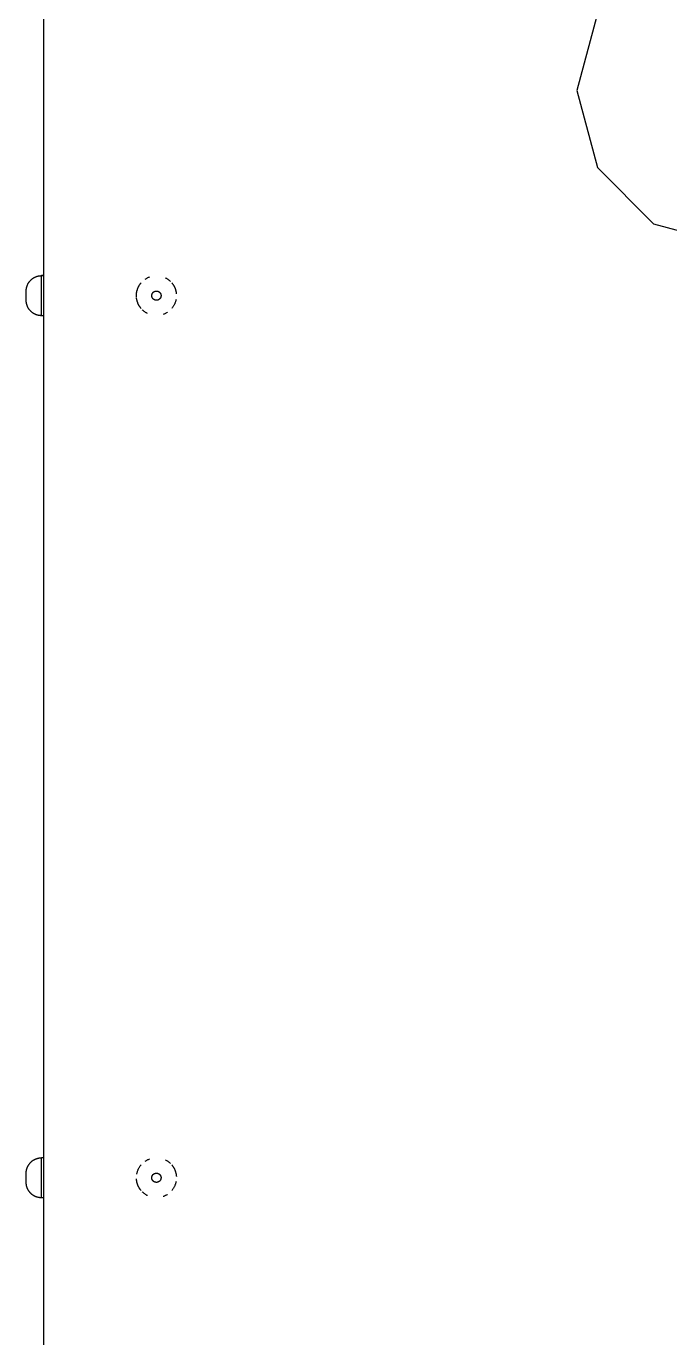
# Model space of a CAD drawing. Extents: x 623 to 1150, y 6 to 775.
# Drawn here: x 638.9 to 701.7, y 580.8 to 708.7 of the extents above; entities that cross this region are included whole.
import ezdxf

# ---------------------------------------------------------------- set-up
doc = ezdxf.new("R2010")
doc.units = 0
doc.layers.add('DIMENSIONES', color=7, linetype='CONTINUOUS')

msp = doc.modelspace()

# ---------------------------------------------------------------- linework, layer by layer
at = {"layer": 'DIMENSIONES'}
for points in [[(640.607, 721.407), (640.607, 474.407)], [(694.617, 709.907), (692.607, 702.407)], [(692.607, 702.407), (694.617, 694.907)], [(694.617, 694.907), (700.107, 689.416)], [(700.107, 689.416), (707.607, 687.407)], [(638.907, 682.861), (638.908, 682.896), (638.909, 682.931), (638.911, 682.965), (638.914, 683), (638.918, 683.035), (638.923, 683.069), (638.928, 683.104), (638.935, 683.138), (638.942, 683.172), (638.949, 683.206), (638.958, 683.24), (638.967, 683.274), (638.978, 683.307), (638.988, 683.34), (639, 683.373), (639.013, 683.405), (639.027, 683.441), (639.042, 683.476), (639.059, 683.51), (639.076, 683.544), (639.094, 683.578), (639.113, 683.612), (639.133, 683.644), (639.153, 683.677), (639.175, 683.709), (639.197, 683.74), (639.22, 683.771), (639.244, 683.801), (639.269, 683.83), (639.294, 683.859), (639.32, 683.887), (639.347, 683.914), (639.374, 683.941), (639.402, 683.967), (639.43, 683.992), (639.46, 684.017), (639.49, 684.04), (639.521, 684.064), (639.552, 684.086), (639.584, 684.107), (639.616, 684.128), (639.649, 684.148), (639.682, 684.167), (639.716, 684.185), (639.75, 684.202), (639.785, 684.219), (639.82, 684.234), (639.855, 684.248), (639.901, 684.266), (639.948, 684.282), (639.976, 684.29), (640.004, 684.298), (640.032, 684.306), (640.06, 684.313), (640.088, 684.32), (640.117, 684.325), (640.146, 684.331), (640.175, 684.336), (640.204, 684.34), (640.233, 684.344), (640.262, 684.347), (640.291, 684.349), (640.32, 684.351), (640.349, 684.353), (640.378, 684.354), (640.407, 684.354)], [(640.607, 684.361), (640.407, 684.361)], [(640.607, 684.353), (640.407, 684.353)], [(640.407, 680.461), (640.407, 680.453), (640.407, 680.453), (640.407, 680.453), (640.407, 684.345)], [(650.523, 684.028), (650.573, 684.06), (650.624, 684.091), (650.675, 684.12), (650.728, 684.147), (650.781, 684.173), (650.836, 684.198), (650.89, 684.22), (650.946, 684.241)], [(652.483, 684.149), (652.529, 684.125), (652.575, 684.099), (652.621, 684.072), (652.666, 684.044), (652.709, 684.015), (652.753, 683.985), (652.795, 683.953), (652.836, 683.921)], [(638.907, 682.853), (638.907, 682.844)], [(638.907, 681.987), (638.907, 682.844)], [(649.66, 682.294), (649.658, 682.351), (649.657, 682.407), (649.657, 682.448), (649.659, 682.49), (649.661, 682.532), (649.664, 682.573), (649.668, 682.615), (649.673, 682.657), (649.679, 682.699), (649.686, 682.741), (649.693, 682.782), (649.702, 682.824), (649.712, 682.865), (649.722, 682.906), (649.733, 682.947), (649.746, 682.988), (649.759, 683.029), (649.773, 683.069), (649.788, 683.109), (649.804, 683.149), (649.82, 683.188), (649.838, 683.227), (649.856, 683.265), (649.875, 683.303), (649.895, 683.341), (649.916, 683.378), (649.937, 683.414), (649.959, 683.45), (649.982, 683.485), (650.006, 683.52), (650.03, 683.554), (650.055, 683.588), (650.081, 683.621), (650.107, 683.653)], [(652.836, 683.921), (652.875, 683.889), (652.913, 683.856), (652.95, 683.822), (652.987, 683.786), (652.987, 683.786)], [(653.107, 683.653), (653.13, 683.625), (653.152, 683.597), (653.173, 683.568), (653.195, 683.539), (653.215, 683.509), (653.235, 683.479), (653.255, 683.449), (653.274, 683.418), (653.293, 683.387), (653.311, 683.355), (653.328, 683.323), (653.345, 683.291), (653.361, 683.258), (653.377, 683.225), (653.392, 683.192), (653.406, 683.158), (653.42, 683.124), (653.433, 683.09), (653.446, 683.056), (653.457, 683.022), (653.469, 682.987), (653.479, 682.952), (653.489, 682.917), (653.498, 682.882), (653.507, 682.846), (653.515, 682.811), (653.522, 682.776), (653.528, 682.74), (653.534, 682.705), (653.539, 682.669), (653.544, 682.633), (653.548, 682.598)], [(638.907, 681.961), (638.907, 681.987)], [(640.407, 680.451), (640.372, 680.452), (640.337, 680.453), (640.302, 680.455), (640.266, 680.458), (640.231, 680.462), (640.196, 680.466), (640.161, 680.472), (640.126, 680.478), (640.091, 680.485), (640.057, 680.493), (640.023, 680.502), (639.988, 680.511), (639.955, 680.521), (639.921, 680.532), (639.888, 680.544), (639.855, 680.557), (639.82, 680.571), (639.785, 680.587), (639.75, 680.603), (639.716, 680.62), (639.682, 680.638), (639.649, 680.657), (639.616, 680.677), (639.584, 680.698), (639.552, 680.719), (639.521, 680.742), (639.49, 680.765), (639.46, 680.789), (639.43, 680.813), (639.402, 680.838), (639.374, 680.864), (639.347, 680.891), (639.32, 680.918), (639.294, 680.946), (639.269, 680.975), (639.244, 681.004), (639.22, 681.034), (639.197, 681.065), (639.175, 681.096), (639.153, 681.128), (639.133, 681.161), (639.113, 681.194), (639.094, 681.227), (639.076, 681.261), (639.059, 681.295), (639.042, 681.33), (639.027, 681.365), (639.013, 681.4), (639, 681.433), (638.988, 681.466), (638.977, 681.499), (638.967, 681.533), (638.957, 681.567), (638.949, 681.602), (638.941, 681.636), (638.934, 681.671), (638.928, 681.706), (638.922, 681.741), (638.918, 681.776), (638.914, 681.811), (638.911, 681.847), (638.909, 681.882), (638.908, 681.917), (638.907, 681.952)], [(650.107, 681.161), (650.084, 681.189), (650.062, 681.217), (650.04, 681.246), (650.019, 681.275), (649.998, 681.304), (649.978, 681.334), (649.959, 681.365), (649.94, 681.396), (649.921, 681.427), (649.903, 681.459), (649.886, 681.491), (649.869, 681.523), (649.853, 681.556), (649.837, 681.589), (649.822, 681.622), (649.807, 681.655), (649.794, 681.689), (649.781, 681.723), (649.768, 681.758), (649.756, 681.792), (649.745, 681.827), (649.735, 681.862), (649.725, 681.897), (649.716, 681.932), (649.707, 681.967), (649.699, 682.003), (649.692, 682.038), (649.686, 682.074), (649.68, 682.109), (649.675, 682.145), (649.67, 682.18), (649.666, 682.216)], [(653.52, 682.027), (653.507, 681.968), (653.492, 681.91), (653.476, 681.851), (653.458, 681.794), (653.438, 681.736), (653.416, 681.68), (653.393, 681.623), (653.367, 681.568), (653.34, 681.513), (653.312, 681.46), (653.281, 681.407), (653.249, 681.355), (653.216, 681.305), (653.181, 681.256), (653.144, 681.207), (653.107, 681.161)], [(640.607, 680.453), (640.407, 680.453)], [(650.377, 680.892), (650.338, 680.925), (650.3, 680.958), (650.263, 680.992), (650.227, 681.027)], [(650.731, 680.665), (650.684, 680.689), (650.638, 680.714), (650.593, 680.741), (650.548, 680.769), (650.504, 680.798), (650.461, 680.829), (650.419, 680.86), (650.378, 680.893)], [(652.691, 680.786), (652.641, 680.753), (652.59, 680.723), (652.538, 680.694), (652.486, 680.666), (652.432, 680.64), (652.378, 680.616), (652.323, 680.593), (652.268, 680.572)], [(638.907, 596.865), (638.908, 596.9), (638.909, 596.935), (638.911, 596.97), (638.914, 597.004), (638.918, 597.039), (638.923, 597.074), (638.928, 597.108), (638.935, 597.142), (638.942, 597.177), (638.949, 597.211), (638.958, 597.244), (638.967, 597.278), (638.978, 597.311), (638.988, 597.344), (639, 597.377), (639.013, 597.41), (639.027, 597.445), (639.042, 597.48), (639.059, 597.514), (639.076, 597.549), (639.094, 597.582), (639.113, 597.616), (639.133, 597.649), (639.153, 597.681), (639.175, 597.713), (639.197, 597.744), (639.22, 597.775), (639.244, 597.805), (639.269, 597.834), (639.294, 597.863), (639.32, 597.891), (639.347, 597.918), (639.374, 597.945), (639.402, 597.971), (639.43, 597.996), (639.46, 598.021), (639.49, 598.045), (639.521, 598.068), (639.552, 598.09), (639.584, 598.112), (639.616, 598.132), (639.649, 598.152), (639.682, 598.171), (639.716, 598.189), (639.75, 598.206), (639.785, 598.223), (639.82, 598.238), (639.855, 598.253), (639.901, 598.27), (639.948, 598.286), (639.976, 598.295), (640.004, 598.303), (640.032, 598.31), (640.06, 598.317), (640.088, 598.324), (640.117, 598.33), (640.146, 598.335), (640.175, 598.34), (640.204, 598.344), (640.233, 598.348), (640.262, 598.351), (640.291, 598.353), (640.32, 598.355), (640.349, 598.357), (640.378, 598.358), (640.407, 598.358)], [(640.607, 598.365), (640.407, 598.365)], [(640.607, 598.357), (640.407, 598.357)], [(640.407, 594.465), (640.407, 594.457), (640.407, 594.457), (640.407, 594.457), (640.407, 598.349)], [(649.688, 596.756), (649.7, 596.817), (649.714, 596.878), (649.73, 596.938), (649.748, 596.998), (649.767, 597.058), (649.789, 597.117), (649.813, 597.176), (649.839, 597.234), (649.866, 597.29), (649.896, 597.346), (649.927, 597.401), (649.96, 597.455), (649.994, 597.507), (650.03, 597.559), (650.068, 597.608), (650.107, 597.657)], [(650.523, 598.032), (650.573, 598.064), (650.624, 598.095), (650.675, 598.124), (650.728, 598.152), (650.781, 598.178), (650.836, 598.202), (650.89, 598.225), (650.946, 598.245)], [(652.483, 598.153), (652.529, 598.129), (652.575, 598.103), (652.621, 598.077), (652.666, 598.049), (652.709, 598.019), (652.752, 597.989), (652.795, 597.957), (652.836, 597.925)], [(652.836, 597.925), (652.875, 597.893), (652.913, 597.86), (652.95, 597.826), (652.987, 597.791), (652.987, 597.791)], [(653.107, 597.657), (653.131, 597.627), (653.155, 597.597), (653.178, 597.567), (653.2, 597.535), (653.222, 597.504), (653.243, 597.472), (653.264, 597.439), (653.284, 597.406), (653.304, 597.372), (653.322, 597.338), (653.341, 597.304), (653.358, 597.269), (653.375, 597.234), (653.391, 597.198), (653.406, 597.162), (653.421, 597.126), (653.435, 597.09), (653.448, 597.053), (653.461, 597.016), (653.472, 596.979), (653.483, 596.941), (653.494, 596.904), (653.503, 596.866), (653.512, 596.828), (653.52, 596.79), (653.527, 596.752), (653.533, 596.714), (653.539, 596.676), (653.544, 596.638), (653.548, 596.6), (653.551, 596.562), (653.554, 596.524)], [(638.907, 596.857), (638.907, 596.848)], [(638.907, 595.991), (638.907, 596.848)], [(638.907, 595.965), (638.907, 595.991)], [(640.407, 594.456), (640.372, 594.456), (640.337, 594.457), (640.302, 594.459), (640.266, 594.462), (640.231, 594.466), (640.196, 594.47), (640.161, 594.476), (640.126, 594.482), (640.091, 594.489), (640.057, 594.497), (640.023, 594.506), (639.988, 594.515), (639.955, 594.525), (639.921, 594.537), (639.888, 594.548), (639.855, 594.561), (639.82, 594.575), (639.785, 594.591), (639.75, 594.607), (639.716, 594.624), (639.682, 594.642), (639.649, 594.661), (639.616, 594.681), (639.584, 594.702), (639.552, 594.723), (639.521, 594.746), (639.49, 594.769), (639.46, 594.793), (639.43, 594.817), (639.402, 594.843), (639.374, 594.869), (639.347, 594.895), (639.32, 594.922), (639.294, 594.95), (639.269, 594.979), (639.244, 595.009), (639.22, 595.039), (639.197, 595.069), (639.175, 595.101), (639.153, 595.132), (639.133, 595.165), (639.113, 595.198), (639.094, 595.231), (639.076, 595.265), (639.059, 595.299), (639.042, 595.334), (639.027, 595.369), (639.013, 595.404), (639, 595.437), (638.988, 595.47), (638.977, 595.504), (638.967, 595.537), (638.957, 595.572), (638.949, 595.606), (638.941, 595.641), (638.934, 595.675), (638.928, 595.71), (638.922, 595.745), (638.918, 595.78), (638.914, 595.816), (638.911, 595.851), (638.909, 595.886), (638.908, 595.921), (638.907, 595.957)], [(650.111, 595.161), (650.086, 595.19), (650.063, 595.22), (650.039, 595.251), (650.017, 595.282), (649.995, 595.314), (649.973, 595.346), (649.952, 595.379), (649.932, 595.412), (649.912, 595.446), (649.893, 595.48), (649.875, 595.515), (649.857, 595.55), (649.84, 595.585), (649.824, 595.621), (649.809, 595.657), (649.794, 595.693), (649.78, 595.73), (649.766, 595.767), (649.754, 595.804), (649.742, 595.841), (649.731, 595.879), (649.721, 595.916), (649.711, 595.954), (649.702, 595.992), (649.694, 596.03), (649.687, 596.069), (649.681, 596.107), (649.675, 596.145), (649.67, 596.184), (649.666, 596.222), (649.663, 596.26), (649.66, 596.298)], [(653.52, 596.031), (653.507, 595.972), (653.492, 595.913), (653.476, 595.855), (653.458, 595.796), (653.437, 595.739), (653.415, 595.682), (653.392, 595.625), (653.366, 595.57), (653.339, 595.515), (653.31, 595.461), (653.279, 595.408), (653.247, 595.356), (653.213, 595.305), (653.178, 595.256), (653.141, 595.207), (653.103, 595.16)], [(650.377, 594.896), (650.338, 594.929), (650.3, 594.962), (650.263, 594.996), (650.227, 595.031)], [(650.731, 594.669), (650.684, 594.693), (650.638, 594.719), (650.593, 594.745), (650.548, 594.773), (650.504, 594.803), (650.461, 594.833), (650.419, 594.864), (650.378, 594.897)], [(652.691, 594.79), (652.641, 594.758), (652.59, 594.727), (652.538, 594.698), (652.486, 594.67), (652.432, 594.644), (652.378, 594.62), (652.323, 594.597), (652.268, 594.576)], [(640.607, 594.457), (640.407, 594.457)]]:
    msp.add_lwpolyline(points, dxfattribs=at)
for points in [[(652.057, 682.407), (652.057, 682.397), (652.056, 682.387), (652.056, 682.377), (652.055, 682.366), (652.054, 682.356), (652.053, 682.346), (652.051, 682.335), (652.049, 682.325), (652.047, 682.314), (652.045, 682.304), (652.042, 682.293), (652.04, 682.283), (652.036, 682.272), (652.033, 682.262), (652.029, 682.252), (652.025, 682.241), (652.021, 682.231), (652.017, 682.22), (652.012, 682.21), (652.007, 682.2), (652.001, 682.19), (651.996, 682.18), (651.99, 682.17), (651.984, 682.16), (651.977, 682.151), (651.97, 682.141), (651.964, 682.132), (651.956, 682.123), (651.949, 682.114), (651.941, 682.105), (651.933, 682.097), (651.925, 682.088), (651.917, 682.08), (651.908, 682.072), (651.9, 682.065), (651.891, 682.057), (651.881, 682.05), (651.872, 682.043), (651.863, 682.036), (651.853, 682.03), (651.843, 682.024), (651.834, 682.018), (651.824, 682.012), (651.814, 682.007), (651.803, 682.002), (651.793, 681.997), (651.783, 681.992), (651.773, 681.988), (651.762, 681.984), (651.752, 681.98), (651.741, 681.977), (651.731, 681.974), (651.72, 681.971), (651.71, 681.968), (651.699, 681.966), (651.689, 681.964), (651.678, 681.962), (651.668, 681.961), (651.658, 681.959), (651.647, 681.958), (651.637, 681.958), (651.627, 681.957), (651.617, 681.957), (651.607, 681.957), (651.597, 681.957), (651.587, 681.957), (651.577, 681.958), (651.566, 681.958), (651.556, 681.959), (651.546, 681.961), (651.535, 681.962), (651.525, 681.964), (651.515, 681.966), (651.504, 681.968), (651.494, 681.971), (651.483, 681.974), (651.473, 681.977), (651.462, 681.98), (651.452, 681.984), (651.441, 681.988), (651.431, 681.992), (651.421, 681.997), (651.41, 682.002), (651.4, 682.007), (651.39, 682.012), (651.38, 682.018), (651.37, 682.024), (651.361, 682.03), (651.351, 682.036), (651.342, 682.043), (651.332, 682.05), (651.323, 682.057), (651.314, 682.065), (651.305, 682.072), (651.297, 682.08), (651.289, 682.088), (651.28, 682.097), (651.273, 682.105), (651.265, 682.114), (651.257, 682.123), (651.25, 682.132), (651.243, 682.141), (651.237, 682.151), (651.23, 682.16), (651.224, 682.17), (651.218, 682.18), (651.212, 682.19), (651.207, 682.2), (651.202, 682.21), (651.197, 682.22), (651.193, 682.23), (651.188, 682.241), (651.184, 682.251), (651.181, 682.262), (651.177, 682.272), (651.174, 682.283), (651.171, 682.293), (651.169, 682.304), (651.166, 682.314), (651.164, 682.325), (651.162, 682.335), (651.161, 682.345), (651.16, 682.356), (651.158, 682.366), (651.158, 682.376), (651.157, 682.386), (651.157, 682.396), (651.157, 682.406), (651.157, 682.416), (651.157, 682.427), (651.158, 682.437), (651.158, 682.447), (651.159, 682.457), (651.161, 682.468), (651.162, 682.478), (651.164, 682.488), (651.166, 682.499), (651.168, 682.509), (651.171, 682.52), (651.174, 682.53), (651.177, 682.541), (651.181, 682.551), (651.184, 682.562), (651.188, 682.572), (651.192, 682.583), (651.197, 682.593), (651.202, 682.603), (651.207, 682.613), (651.212, 682.623), (651.218, 682.633), (651.224, 682.643), (651.23, 682.653), (651.236, 682.662), (651.243, 682.672), (651.25, 682.681), (651.257, 682.69), (651.265, 682.699), (651.272, 682.708), (651.28, 682.716), (651.288, 682.725), (651.297, 682.733), (651.305, 682.741), (651.314, 682.749), (651.323, 682.756), (651.332, 682.763), (651.341, 682.77), (651.351, 682.777), (651.36, 682.783), (651.37, 682.789), (651.38, 682.795), (651.39, 682.801), (651.4, 682.806), (651.41, 682.812), (651.42, 682.816), (651.431, 682.821), (651.441, 682.825), (651.451, 682.829), (651.462, 682.833), (651.472, 682.836), (651.483, 682.839), (651.493, 682.842), (651.504, 682.845), (651.514, 682.847), (651.525, 682.849), (651.535, 682.851), (651.546, 682.853), (651.556, 682.854), (651.566, 682.855), (651.576, 682.856), (651.587, 682.856), (651.597, 682.857), (651.607, 682.857), (651.617, 682.857), (651.627, 682.856), (651.637, 682.856), (651.647, 682.855), (651.657, 682.854), (651.668, 682.853), (651.678, 682.851), (651.689, 682.849), (651.699, 682.847), (651.709, 682.845), (651.72, 682.842), (651.73, 682.839), (651.741, 682.836), (651.751, 682.833), (651.762, 682.829), (651.772, 682.825), (651.783, 682.821), (651.793, 682.816), (651.803, 682.812), (651.813, 682.807), (651.823, 682.801), (651.833, 682.796), (651.843, 682.79), (651.853, 682.783), (651.863, 682.777), (651.872, 682.77), (651.881, 682.763), (651.89, 682.756), (651.899, 682.749), (651.908, 682.741), (651.917, 682.733), (651.925, 682.725), (651.933, 682.717), (651.941, 682.708), (651.949, 682.699), (651.956, 682.69), (651.963, 682.681), (651.97, 682.672), (651.977, 682.663), (651.983, 682.653), (651.99, 682.643), (651.996, 682.634), (652.001, 682.624), (652.007, 682.614), (652.012, 682.603), (652.016, 682.593), (652.021, 682.583), (652.025, 682.572), (652.029, 682.562), (652.033, 682.552), (652.036, 682.541), (652.039, 682.531), (652.042, 682.52), (652.045, 682.51), (652.047, 682.499), (652.049, 682.489), (652.051, 682.478), (652.053, 682.468), (652.054, 682.458), (652.055, 682.447), (652.056, 682.437), (652.056, 682.427), (652.057, 682.417)], [(652.057, 596.411), (652.057, 596.401), (652.056, 596.391), (652.056, 596.381), (652.055, 596.371), (652.054, 596.36), (652.053, 596.35), (652.051, 596.339), (652.049, 596.329), (652.047, 596.319), (652.045, 596.308), (652.042, 596.298), (652.04, 596.287), (652.036, 596.277), (652.033, 596.266), (652.029, 596.256), (652.025, 596.245), (652.021, 596.235), (652.017, 596.225), (652.012, 596.214), (652.007, 596.204), (652.001, 596.194), (651.996, 596.184), (651.99, 596.174), (651.984, 596.165), (651.977, 596.155), (651.97, 596.146), (651.964, 596.136), (651.956, 596.127), (651.949, 596.118), (651.941, 596.11), (651.933, 596.101), (651.925, 596.093), (651.917, 596.085), (651.908, 596.077), (651.9, 596.069), (651.891, 596.061), (651.881, 596.054), (651.872, 596.047), (651.863, 596.041), (651.853, 596.034), (651.843, 596.028), (651.834, 596.022), (651.824, 596.016), (651.814, 596.011), (651.803, 596.006), (651.793, 596.001), (651.783, 595.997), (651.773, 595.992), (651.762, 595.988), (651.752, 595.985), (651.741, 595.981), (651.731, 595.978), (651.72, 595.975), (651.71, 595.973), (651.699, 595.97), (651.689, 595.968), (651.678, 595.966), (651.668, 595.965), (651.658, 595.964), (651.647, 595.963), (651.637, 595.962), (651.627, 595.961), (651.617, 595.961), (651.607, 595.961), (651.597, 595.961), (651.587, 595.961), (651.577, 595.962), (651.566, 595.962), (651.556, 595.964), (651.546, 595.965), (651.535, 595.966), (651.525, 595.968), (651.515, 595.97), (651.504, 595.973), (651.494, 595.975), (651.483, 595.978), (651.473, 595.981), (651.462, 595.985), (651.452, 595.988), (651.441, 595.992), (651.431, 595.996), (651.421, 596.001), (651.41, 596.006), (651.4, 596.011), (651.39, 596.016), (651.38, 596.022), (651.37, 596.028), (651.361, 596.034), (651.351, 596.04), (651.342, 596.047), (651.332, 596.054), (651.323, 596.061), (651.314, 596.069), (651.305, 596.076), (651.297, 596.084), (651.289, 596.092), (651.28, 596.101), (651.273, 596.109), (651.265, 596.118), (651.257, 596.127), (651.25, 596.136), (651.243, 596.145), (651.237, 596.155), (651.23, 596.164), (651.224, 596.174), (651.218, 596.184), (651.212, 596.194), (651.207, 596.204), (651.202, 596.214), (651.197, 596.224), (651.193, 596.235), (651.188, 596.245), (651.184, 596.255), (651.181, 596.266), (651.177, 596.276), (651.174, 596.287), (651.171, 596.297), (651.169, 596.308), (651.166, 596.318), (651.164, 596.329), (651.162, 596.339), (651.161, 596.35), (651.16, 596.36), (651.158, 596.37), (651.158, 596.38), (651.157, 596.391), (651.157, 596.401), (651.157, 596.411), (651.157, 596.421), (651.157, 596.431), (651.158, 596.441), (651.158, 596.451), (651.159, 596.461), (651.161, 596.472), (651.162, 596.482), (651.164, 596.493), (651.166, 596.503), (651.168, 596.514), (651.171, 596.524), (651.174, 596.535), (651.177, 596.545), (651.181, 596.556), (651.184, 596.566), (651.188, 596.576), (651.192, 596.587), (651.197, 596.597), (651.202, 596.607), (651.207, 596.617), (651.212, 596.627), (651.218, 596.637), (651.224, 596.647), (651.23, 596.657), (651.236, 596.667), (651.243, 596.676), (651.25, 596.685), (651.257, 596.694), (651.265, 596.703), (651.272, 596.712), (651.28, 596.721), (651.288, 596.729), (651.297, 596.737), (651.305, 596.745), (651.314, 596.753), (651.323, 596.76), (651.332, 596.767), (651.341, 596.774), (651.351, 596.781), (651.36, 596.787), (651.37, 596.794), (651.38, 596.8), (651.39, 596.805), (651.4, 596.811), (651.41, 596.816), (651.42, 596.821), (651.431, 596.825), (651.441, 596.829), (651.451, 596.833), (651.462, 596.837), (651.472, 596.84), (651.483, 596.844), (651.493, 596.846), (651.504, 596.849), (651.514, 596.851), (651.525, 596.853), (651.535, 596.855), (651.546, 596.857), (651.556, 596.858), (651.566, 596.859), (651.576, 596.86), (651.587, 596.861), (651.597, 596.861), (651.607, 596.861), (651.617, 596.861), (651.627, 596.861), (651.637, 596.86), (651.647, 596.859), (651.657, 596.858), (651.668, 596.857), (651.678, 596.855), (651.689, 596.853), (651.699, 596.851), (651.709, 596.849), (651.72, 596.846), (651.73, 596.844), (651.741, 596.84), (651.751, 596.837), (651.762, 596.833), (651.772, 596.829), (651.783, 596.825), (651.793, 596.821), (651.803, 596.816), (651.813, 596.811), (651.823, 596.805), (651.833, 596.8), (651.843, 596.794), (651.853, 596.788), (651.863, 596.781), (651.872, 596.775), (651.881, 596.768), (651.89, 596.76), (651.899, 596.753), (651.908, 596.745), (651.917, 596.737), (651.925, 596.729), (651.933, 596.721), (651.941, 596.712), (651.949, 596.704), (651.956, 596.695), (651.963, 596.686), (651.97, 596.676), (651.977, 596.667), (651.983, 596.657), (651.99, 596.648), (651.996, 596.638), (652.001, 596.628), (652.007, 596.618), (652.012, 596.608), (652.016, 596.597), (652.021, 596.587), (652.025, 596.577), (652.029, 596.566), (652.033, 596.556), (652.036, 596.545), (652.039, 596.535), (652.042, 596.524), (652.045, 596.514), (652.047, 596.503), (652.049, 596.493), (652.051, 596.482), (652.053, 596.472), (652.054, 596.462), (652.055, 596.451), (652.056, 596.441), (652.056, 596.431), (652.057, 596.421)]]:
    msp.add_lwpolyline(points, close=True, dxfattribs=at)

doc.saveas('drawing.dxf')
